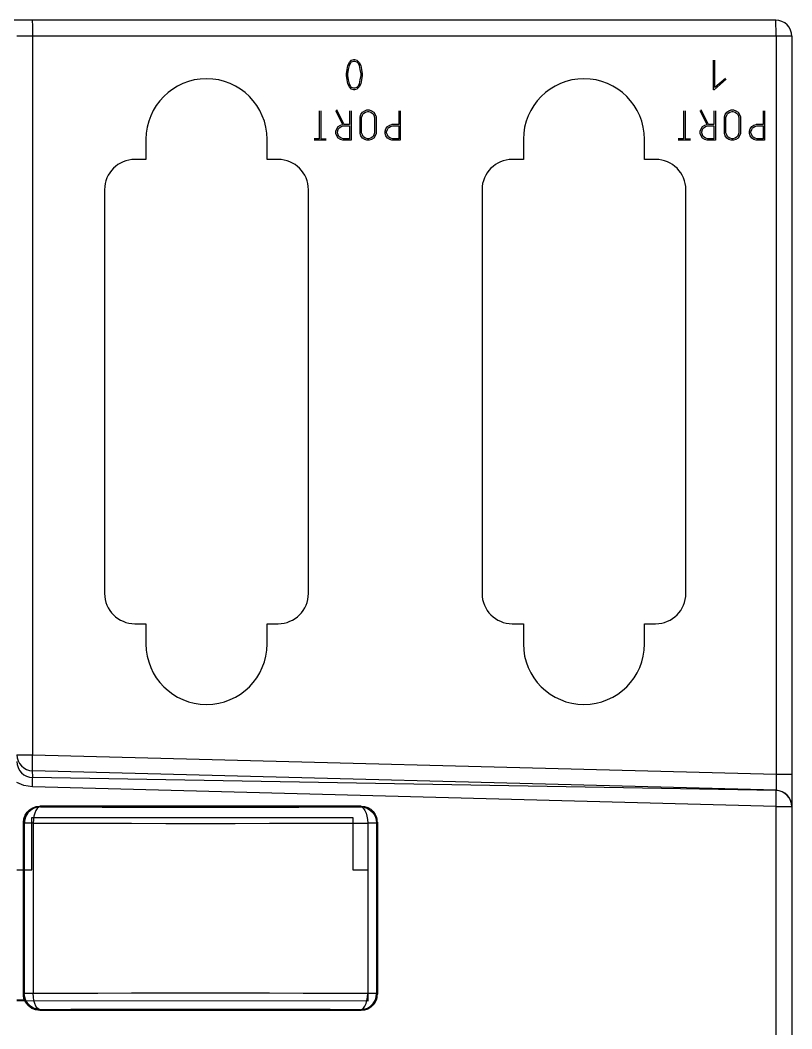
# Model space of a CAD drawing. Header units: inches. Extents: x 9 to 429, y 10 to 307.
# Drawn here: x 229.75 to 261.57, y 152.69 to 194.27 of the extents above; entities that cross this region are included whole.
import ezdxf

# ---------------------------------------------------------------- set-up
doc = ezdxf.new("R2010")
doc.units = ezdxf.units.IN
doc.header["$MEASUREMENT"] = 0
doc.layers.add('0007LEVEL_2', color=7, linetype='Continuous')
doc.layers.add('8_ALL_NOTES_BALLOONS_SYMBOLS_GT', color=7, linetype='Continuous')

msp = doc.modelspace()

# ---------------------------------------------------------------- linework, layer by layer
at = {"color": 7, "linetype": 'Continuous'}
for p, q in [((260.902, 194.271), (227.868, 194.271)), ((261.567, 193.605), (261.567, 128.369)), ((234.94, 189.361), (234.94, 188.529)), ((239.933, 188.529), (239.933, 189.361)), ((250.5, 189.361), (250.5, 188.529)), ((255.493, 188.529), (255.493, 189.361)), ((234.94, 188.529), (234.483, 188.529)), ((240.391, 188.529), (239.933, 188.529)), ((250.5, 188.529), (250.043, 188.529)), ((255.951, 188.529), (255.493, 188.529)), ((233.235, 187.281), (233.235, 170.639)), ((241.639, 170.639), (241.639, 187.281)), ((248.795, 187.281), (248.795, 170.639)), ((257.199, 170.639), (257.199, 187.281)), ((234.483, 169.391), (234.94, 169.391)), ((234.94, 169.391), (234.94, 168.559)), ((239.933, 168.559), (239.933, 169.391)), ((239.933, 169.391), (240.391, 169.391)), ((250.043, 169.391), (250.5, 169.391)), ((250.5, 169.391), (250.5, 168.559)), ((255.493, 168.559), (255.493, 169.391)), ((255.493, 169.391), (255.951, 169.391)), ((260.913, 162.513), (230.269, 163.048)), ((230.239, 159.24), (230.239, 161.403)), ((230.239, 161.403), (243.469, 161.403)), ((243.469, 161.403), (243.469, 159.24)), ((229.615, 159.24), (230.239, 159.24)), ((243.469, 159.24), (244.093, 159.24)), ((244.093, 159.24), (244.093, 153.836)), ((244.093, 153.836), (229.615, 153.843))]:
    msp.add_line(p, q, dxfattribs=at)
for centre, radius, start, end in [((260.902, 193.605), 0.666, 0, 90), ((237.437, 189.361), 2.496, 0, 180), ((252.997, 189.361), 2.496, 0, 180), ((234.483, 187.281), 1.248, 90, 180), ((240.391, 187.281), 1.248, 0, 90), ((250.043, 187.281), 1.248, 90, 180), ((255.951, 187.281), 1.248, 0, 90), ((234.483, 170.639), 1.248, 180, 270), ((240.391, 170.639), 1.248, 270, 0), ((250.043, 170.639), 1.248, 180, 270), ((255.951, 170.639), 1.248, 270, 0), ((237.437, 168.559), 2.496, 180, 0), ((252.997, 168.559), 2.496, 180, 0), ((230.281, 163.713), 0.666, 180, 269), ((260.902, 161.847), 0.666, 0, 89)]:
    msp.add_arc(centre, radius, start, end, dxfattribs=at)
at = {"layer": '0007LEVEL_2', "color": 7, "linetype": 'Continuous'}
for p, q in [((243.263, 192.398), (243.326, 192.523)), ((243.326, 192.523), (243.419, 192.617)), ((243.326, 192.398), (243.388, 192.523)), ((243.388, 192.523), (243.419, 192.554)), ((243.419, 192.617), (243.513, 192.648)), ((243.419, 192.554), (243.513, 192.586)), ((243.513, 192.648), (243.544, 192.648)), ((243.513, 192.586), (243.544, 192.586)), ((243.544, 192.648), (243.638, 192.617)), ((243.544, 192.586), (243.638, 192.554)), ((243.638, 192.617), (243.731, 192.523)), ((243.638, 192.554), (243.669, 192.523)), ((243.669, 192.523), (243.731, 192.398)), ((243.731, 192.523), (243.794, 192.398)), ((258.334, 191.4), (258.334, 192.617)), ((258.397, 191.494), (258.397, 192.617)), ((243.201, 192.055), (243.232, 192.242)), ((243.232, 192.242), (243.263, 192.398)), ((243.263, 192.055), (243.294, 192.242)), ((243.294, 192.242), (243.326, 192.398)), ((243.731, 192.398), (243.762, 192.242)), ((243.762, 192.242), (243.794, 192.055)), ((243.794, 192.398), (243.825, 192.242)), ((243.825, 192.242), (243.856, 192.055)), ((243.201, 191.993), (243.201, 192.055)), ((243.232, 191.806), (243.201, 191.993)), ((243.263, 191.65), (243.232, 191.806)), ((243.263, 191.993), (243.263, 192.055)), ((243.294, 191.806), (243.263, 191.993)), ((243.326, 191.65), (243.294, 191.806)), ((243.762, 191.806), (243.731, 191.65)), ((243.794, 191.993), (243.762, 191.806)), ((243.794, 192.055), (243.794, 191.993)), ((243.825, 191.806), (243.794, 191.65)), ((243.856, 191.993), (243.825, 191.806)), ((243.856, 192.055), (243.856, 191.993)), ((258.865, 191.837), (258.366, 191.4)), ((258.834, 191.868), (258.397, 191.494)), ((243.326, 191.525), (243.263, 191.65)), ((243.388, 191.525), (243.326, 191.65)), ((243.419, 191.431), (243.326, 191.525)), ((243.419, 191.494), (243.388, 191.525)), ((243.513, 191.462), (243.419, 191.494)), ((243.513, 191.4), (243.419, 191.431)), ((243.544, 191.462), (243.513, 191.462)), ((243.544, 191.4), (243.513, 191.4)), ((243.638, 191.494), (243.544, 191.462)), ((243.638, 191.431), (243.544, 191.4)), ((243.669, 191.525), (243.638, 191.494)), ((243.731, 191.525), (243.638, 191.431)), ((243.731, 191.65), (243.669, 191.525)), ((243.794, 191.65), (243.731, 191.525)), ((258.366, 191.4), (258.334, 191.4)), ((242.086, 190.537), (242.086, 189.382)), ((242.148, 190.537), (242.148, 189.382)), ((243.053, 189.975), (242.772, 190.537)), ((243.084, 190.006), (242.804, 190.568)), ((243.334, 190.537), (243.334, 189.975)), ((243.396, 190.537), (243.396, 189.32)), ((243.802, 190.381), (243.865, 190.474)), ((243.865, 190.474), (243.958, 190.537)), ((243.896, 190.412), (243.927, 190.443)), ((243.927, 190.443), (243.989, 190.474)), ((243.958, 190.537), (244.052, 190.568)), ((243.989, 190.474), (244.083, 190.505)), ((244.052, 190.568), (244.145, 190.568)), ((244.083, 190.505), (244.114, 190.505)), ((244.114, 190.505), (244.208, 190.474)), ((244.145, 190.568), (244.239, 190.537)), ((244.208, 190.474), (244.27, 190.443)), ((244.239, 190.537), (244.333, 190.474)), ((244.27, 190.443), (244.301, 190.412)), ((244.333, 190.474), (244.395, 190.381)), ((245.362, 190.537), (245.362, 189.975)), ((245.425, 190.537), (245.425, 189.32)), ((257.105, 190.537), (257.105, 189.382)), ((257.168, 190.537), (257.168, 189.382)), ((258.072, 189.975), (257.792, 190.537)), ((258.104, 190.006), (257.823, 190.568)), ((258.353, 190.537), (258.353, 189.975)), ((258.416, 190.537), (258.416, 189.32)), ((258.821, 190.381), (258.884, 190.474)), ((258.884, 190.474), (258.977, 190.537)), ((258.915, 190.412), (258.946, 190.443)), ((258.946, 190.443), (259.009, 190.474)), ((258.977, 190.537), (259.071, 190.568)), ((259.009, 190.474), (259.102, 190.505)), ((259.071, 190.568), (259.165, 190.568)), ((259.102, 190.505), (259.133, 190.505)), ((259.133, 190.505), (259.227, 190.474)), ((259.165, 190.568), (259.258, 190.537)), ((259.227, 190.474), (259.289, 190.443)), ((259.258, 190.537), (259.352, 190.474)), ((259.289, 190.443), (259.321, 190.412)), ((259.352, 190.474), (259.414, 190.381)), ((260.382, 190.537), (260.382, 189.975)), ((260.444, 190.537), (260.444, 189.32)), ((243.771, 190.287), (243.802, 190.381)), ((243.771, 189.6), (243.771, 190.287)), ((243.833, 190.256), (243.865, 190.349)), ((243.833, 189.632), (243.833, 190.256)), ((243.865, 190.349), (243.896, 190.412)), ((244.301, 190.412), (244.333, 190.349)), ((244.333, 190.349), (244.364, 190.256)), ((244.364, 190.256), (244.364, 189.632)), ((244.395, 190.381), (244.426, 190.287)), ((244.426, 190.287), (244.426, 189.6)), ((258.79, 190.287), (258.821, 190.381)), ((258.79, 189.6), (258.79, 190.287)), ((258.853, 190.256), (258.884, 190.349)), ((258.853, 189.632), (258.853, 190.256)), ((258.884, 190.349), (258.915, 190.412)), ((259.321, 190.412), (259.352, 190.349)), ((259.352, 190.349), (259.383, 190.256)), ((259.383, 190.256), (259.383, 189.632)), ((259.414, 190.381), (259.445, 190.287)), ((259.445, 190.287), (259.445, 189.6)), ((242.772, 189.694), (242.804, 189.788)), ((242.772, 189.6), (242.772, 189.694)), ((242.804, 189.788), (242.866, 189.881)), ((242.835, 189.663), (242.866, 189.757)), ((242.835, 189.632), (242.835, 189.663)), ((242.866, 189.538), (242.835, 189.632)), ((242.866, 189.881), (242.96, 189.944)), ((242.866, 189.757), (242.897, 189.819)), ((242.897, 189.819), (242.928, 189.85)), ((242.928, 189.85), (242.991, 189.881)), ((242.96, 189.944), (243.053, 189.975)), ((242.991, 189.881), (243.084, 189.913)), ((243.116, 189.975), (243.084, 190.006)), ((243.084, 189.913), (243.334, 189.913)), ((243.334, 189.975), (243.116, 189.975)), ((243.334, 189.913), (243.334, 189.382)), ((243.865, 189.538), (243.833, 189.632)), ((244.364, 189.632), (244.333, 189.538)), ((244.801, 189.694), (244.832, 189.788)), ((244.801, 189.6), (244.801, 189.694)), ((244.832, 189.788), (244.894, 189.881)), ((244.863, 189.663), (244.894, 189.757)), ((244.863, 189.632), (244.863, 189.663)), ((244.894, 189.538), (244.863, 189.632)), ((244.894, 189.881), (244.988, 189.944)), ((244.894, 189.757), (244.925, 189.819)), ((244.925, 189.819), (244.957, 189.85)), ((244.957, 189.85), (245.019, 189.881)), ((244.988, 189.944), (245.081, 189.975)), ((245.019, 189.881), (245.113, 189.913)), ((245.362, 189.975), (245.081, 189.975)), ((245.113, 189.913), (245.362, 189.913)), ((245.362, 189.913), (245.362, 189.382)), ((257.792, 189.694), (257.823, 189.788)), ((257.792, 189.6), (257.792, 189.694)), ((257.823, 189.788), (257.885, 189.881)), ((257.854, 189.663), (257.885, 189.757)), ((257.854, 189.632), (257.854, 189.663)), ((257.885, 189.538), (257.854, 189.632)), ((257.885, 189.881), (257.979, 189.944)), ((257.885, 189.757), (257.916, 189.819)), ((257.916, 189.819), (257.948, 189.85)), ((257.948, 189.85), (258.01, 189.881)), ((257.979, 189.944), (258.072, 189.975)), ((258.01, 189.881), (258.104, 189.913)), ((258.135, 189.975), (258.104, 190.006)), ((258.104, 189.913), (258.353, 189.913)), ((258.353, 189.975), (258.135, 189.975)), ((258.353, 189.913), (258.353, 189.382)), ((258.884, 189.538), (258.853, 189.632)), ((259.383, 189.632), (259.352, 189.538)), ((259.82, 189.694), (259.851, 189.788)), ((259.82, 189.6), (259.82, 189.694)), ((259.851, 189.788), (259.913, 189.881)), ((259.882, 189.663), (259.913, 189.757)), ((259.882, 189.632), (259.882, 189.663)), ((259.913, 189.538), (259.882, 189.632)), ((259.913, 189.881), (260.007, 189.944)), ((259.913, 189.757), (259.945, 189.819)), ((259.945, 189.819), (259.976, 189.85)), ((259.976, 189.85), (260.038, 189.881)), ((260.007, 189.944), (260.101, 189.975)), ((260.038, 189.881), (260.132, 189.913)), ((260.382, 189.975), (260.101, 189.975)), ((260.132, 189.913), (260.382, 189.913)), ((260.382, 189.913), (260.382, 189.382)), ((242.086, 189.382), (241.868, 189.382)), ((242.367, 189.32), (241.868, 189.32)), ((242.148, 189.382), (242.367, 189.382)), ((242.804, 189.507), (242.772, 189.6)), ((242.866, 189.413), (242.804, 189.507)), ((242.897, 189.476), (242.866, 189.538)), ((242.96, 189.351), (242.866, 189.413)), ((242.928, 189.444), (242.897, 189.476)), ((242.991, 189.413), (242.928, 189.444)), ((243.053, 189.32), (242.96, 189.351)), ((243.084, 189.382), (242.991, 189.413)), ((243.396, 189.32), (243.053, 189.32)), ((243.334, 189.382), (243.084, 189.382)), ((243.802, 189.507), (243.771, 189.6)), ((243.865, 189.413), (243.802, 189.507)), ((243.896, 189.476), (243.865, 189.538)), ((243.958, 189.351), (243.865, 189.413)), ((243.927, 189.444), (243.896, 189.476)), ((243.989, 189.413), (243.927, 189.444)), ((244.052, 189.32), (243.958, 189.351)), ((244.083, 189.382), (243.989, 189.413)), ((244.145, 189.32), (244.052, 189.32)), ((244.114, 189.382), (244.083, 189.382)), ((244.208, 189.413), (244.114, 189.382)), ((244.239, 189.351), (244.145, 189.32)), ((244.27, 189.444), (244.208, 189.413)), ((244.333, 189.413), (244.239, 189.351)), ((244.301, 189.476), (244.27, 189.444)), ((244.333, 189.538), (244.301, 189.476)), ((244.395, 189.507), (244.333, 189.413)), ((244.426, 189.6), (244.395, 189.507)), ((244.832, 189.507), (244.801, 189.6)), ((244.894, 189.413), (244.832, 189.507)), ((244.925, 189.476), (244.894, 189.538)), ((244.988, 189.351), (244.894, 189.413)), ((244.957, 189.444), (244.925, 189.476)), ((245.019, 189.413), (244.957, 189.444)), ((245.081, 189.32), (244.988, 189.351)), ((245.113, 189.382), (245.019, 189.413)), ((245.425, 189.32), (245.081, 189.32)), ((245.362, 189.382), (245.113, 189.382)), ((257.105, 189.382), (256.887, 189.382)), ((257.386, 189.32), (256.887, 189.32)), ((257.168, 189.382), (257.386, 189.382)), ((257.823, 189.507), (257.792, 189.6)), ((257.885, 189.413), (257.823, 189.507)), ((257.916, 189.476), (257.885, 189.538)), ((257.979, 189.351), (257.885, 189.413)), ((257.948, 189.444), (257.916, 189.476)), ((258.01, 189.413), (257.948, 189.444)), ((258.072, 189.32), (257.979, 189.351)), ((258.104, 189.382), (258.01, 189.413)), ((258.416, 189.32), (258.072, 189.32)), ((258.353, 189.382), (258.104, 189.382)), ((258.821, 189.507), (258.79, 189.6)), ((258.884, 189.413), (258.821, 189.507)), ((258.915, 189.476), (258.884, 189.538)), ((258.977, 189.351), (258.884, 189.413)), ((258.946, 189.444), (258.915, 189.476)), ((259.009, 189.413), (258.946, 189.444)), ((259.071, 189.32), (258.977, 189.351)), ((259.102, 189.382), (259.009, 189.413)), ((259.165, 189.32), (259.071, 189.32)), ((259.133, 189.382), (259.102, 189.382)), ((259.227, 189.413), (259.133, 189.382)), ((259.258, 189.351), (259.165, 189.32)), ((259.289, 189.444), (259.227, 189.413)), ((259.352, 189.413), (259.258, 189.351)), ((259.321, 189.476), (259.289, 189.444)), ((259.352, 189.538), (259.321, 189.476)), ((259.414, 189.507), (259.352, 189.413)), ((259.445, 189.6), (259.414, 189.507)), ((259.851, 189.507), (259.82, 189.6)), ((259.913, 189.413), (259.851, 189.507)), ((259.945, 189.476), (259.913, 189.538)), ((260.007, 189.351), (259.913, 189.413)), ((259.976, 189.444), (259.945, 189.476)), ((260.038, 189.413), (259.976, 189.444)), ((260.101, 189.32), (260.007, 189.351)), ((260.132, 189.382), (260.038, 189.413)), ((260.444, 189.32), (260.101, 189.32)), ((260.382, 189.382), (260.132, 189.382))]:
    msp.add_line(p, q, dxfattribs=at)
at = {"layer": '8_ALL_NOTES_BALLOONS_SYMBOLS_GT', "color": 7, "linetype": 'Continuous'}
for p, q in [((230.246, 194.271), (230.252, 194.22)), ((230.252, 194.22), (230.258, 194.076)), ((260.908, 194.22), (260.902, 194.271)), ((260.914, 194.076), (260.908, 194.22)), ((230.258, 194.076), (230.262, 193.86)), ((230.262, 193.86), (230.263, 193.605)), ((260.918, 193.86), (260.914, 194.076)), ((260.919, 193.605), (260.918, 193.86)), ((261.567, 193.605), (229.615, 193.605)), ((230.263, 193.605), (230.263, 163.99)), ((260.919, 193.605), (260.919, 163.188)), ((261.567, 193.605), (261.567, 121.712)), ((229.615, 163.99), (230.263, 163.99)), ((230.258, 163.736), (230.263, 163.99)), ((230.263, 163.99), (260.919, 163.188)), ((230.256, 163.52), (230.258, 163.736)), ((230.258, 163.376), (230.256, 163.52)), ((230.269, 163.274), (230.258, 163.376)), ((260.919, 162.522), (230.263, 163.325)), ((230.27, 163.13), (230.269, 163.274)), ((230.269, 162.914), (230.27, 163.13)), ((260.919, 163.188), (260.924, 162.981)), ((260.919, 163.188), (261.567, 163.188)), ((229.907, 162.718), (229.615, 162.847)), ((230.263, 162.659), (229.907, 162.718)), ((230.263, 162.659), (230.269, 162.914)), ((260.919, 161.857), (230.263, 162.659)), ((260.924, 162.981), (260.926, 162.796)), ((260.926, 162.65), (260.924, 162.555)), ((260.926, 162.796), (260.926, 162.65)), ((260.924, 162.555), (260.919, 162.522)), ((260.924, 162.471), (260.919, 162.522)), ((260.926, 162.327), (260.924, 162.471)), ((260.924, 162.111), (260.926, 162.327)), ((230.145, 161.724), (230.27, 161.803)), ((230.3, 161.774), (230.174, 161.694)), ((230.27, 161.803), (230.411, 161.852)), ((230.441, 161.823), (230.3, 161.774)), ((230.461, 161.772), (230.405, 161.693)), ((230.411, 161.852), (230.559, 161.869)), ((230.589, 161.84), (230.441, 161.823)), ((230.523, 161.822), (230.461, 161.772)), ((230.589, 161.84), (230.523, 161.822)), ((243.815, 161.869), (230.559, 161.869)), ((230.559, 161.869), (230.589, 161.84)), ((230.589, 161.84), (231.839, 161.835)), ((231.839, 161.835), (233.136, 161.831)), ((233.136, 161.831), (234.467, 161.828)), ((234.467, 161.828), (235.821, 161.827)), ((235.821, 161.827), (237.187, 161.826)), ((237.187, 161.826), (238.553, 161.827)), ((238.553, 161.827), (239.907, 161.828)), ((239.907, 161.828), (241.238, 161.831)), ((241.238, 161.831), (242.535, 161.835)), ((242.535, 161.835), (243.785, 161.84)), ((243.785, 161.84), (243.815, 161.869)), ((243.785, 161.84), (243.933, 161.823)), ((243.785, 161.84), (243.851, 161.822)), ((243.815, 161.869), (243.955, 161.854)), ((243.851, 161.822), (243.913, 161.772)), ((243.913, 161.772), (243.969, 161.692)), ((243.933, 161.823), (244.074, 161.774)), ((243.955, 161.854), (244.089, 161.81)), ((244.074, 161.774), (244.2, 161.694)), ((244.089, 161.81), (244.21, 161.739)), ((260.919, 161.857), (260.924, 162.111)), ((260.919, 128.369), (260.919, 161.857)), ((260.919, 161.857), (261.567, 161.857)), ((229.894, 161.203), (229.91, 161.351)), ((229.91, 161.351), (229.96, 161.492)), ((229.989, 161.463), (229.94, 161.322)), ((229.96, 161.492), (230.039, 161.618)), ((230.068, 161.589), (229.989, 161.463)), ((230.039, 161.618), (230.145, 161.724)), ((230.174, 161.694), (230.068, 161.589)), ((230.322, 161.462), (230.3, 161.321)), ((230.358, 161.587), (230.322, 161.462)), ((230.405, 161.693), (230.358, 161.587)), ((243.969, 161.692), (244.016, 161.587)), ((244.016, 161.587), (244.052, 161.461)), ((244.052, 161.461), (244.074, 161.321)), ((244.2, 161.694), (244.306, 161.589)), ((244.21, 161.739), (244.314, 161.643)), ((244.306, 161.589), (244.385, 161.462)), ((244.314, 161.643), (244.395, 161.529)), ((244.385, 161.462), (244.434, 161.322)), ((244.395, 161.529), (244.451, 161.399)), ((244.467, 161.335), (244.451, 161.399)), ((244.477, 161.269), (244.467, 161.335)), ((229.894, 154.114), (229.894, 161.203)), ((229.894, 161.203), (229.923, 161.174)), ((229.94, 161.322), (229.923, 161.174)), ((229.923, 161.174), (229.923, 154.143)), ((230.292, 161.174), (229.923, 161.174)), ((230.3, 161.321), (230.292, 161.174)), ((230.292, 161.174), (230.292, 154.143)), ((230.292, 161.174), (231.599, 161.169)), ((231.599, 161.169), (232.954, 161.165)), ((232.954, 161.165), (234.345, 161.163)), ((234.345, 161.163), (235.76, 161.161)), ((235.76, 161.161), (237.187, 161.16)), ((237.187, 161.16), (238.614, 161.161)), ((238.614, 161.161), (240.029, 161.163)), ((240.029, 161.163), (241.42, 161.165)), ((241.42, 161.165), (242.775, 161.169)), ((242.775, 161.169), (244.082, 161.174)), ((244.074, 161.321), (244.082, 161.174)), ((244.082, 161.174), (244.082, 154.143)), ((244.451, 161.174), (244.082, 161.174)), ((244.434, 161.322), (244.451, 161.174)), ((244.451, 161.174), (244.48, 161.203)), ((244.451, 161.174), (244.451, 154.143)), ((244.48, 161.203), (244.477, 161.269)), ((244.48, 161.203), (244.48, 154.114)), ((229.615, 159.24), (229.894, 159.24)), ((229.923, 153.872), (229.615, 153.873)), ((229.923, 154.143), (229.894, 154.114)), ((229.894, 154.08), (229.894, 154.114)), ((229.895, 154.065), (229.894, 154.08)), ((229.895, 154.052), (229.895, 154.065)), ((229.896, 154.042), (229.895, 154.052)), ((229.896, 154.033), (229.896, 154.042)), ((229.897, 154.025), (229.896, 154.033)), ((229.897, 154.018), (229.897, 154.025)), ((229.898, 154.004), (229.897, 154.018)), ((229.899, 153.992), (229.898, 154.004)), ((229.9, 153.981), (229.899, 153.992)), ((229.901, 153.97), (229.9, 153.981)), ((229.902, 153.96), (229.901, 153.97)), ((229.903, 153.951), (229.902, 153.96)), ((229.904, 153.942), (229.903, 153.951)), ((229.905, 153.93), (229.904, 153.942)), ((229.923, 153.918), (229.905, 153.93)), ((230.292, 154.143), (229.923, 154.143)), ((229.94, 153.995), (229.923, 154.143)), ((229.993, 153.765), (229.923, 153.918)), ((229.989, 153.855), (229.94, 153.995)), ((230.068, 153.728), (229.989, 153.855)), ((231.599, 154.148), (230.292, 154.143)), ((230.3, 153.996), (230.292, 154.143)), ((230.322, 153.856), (230.3, 153.996)), ((230.358, 153.73), (230.322, 153.856)), ((232.954, 154.152), (231.599, 154.148)), ((234.345, 154.155), (232.954, 154.152)), ((235.76, 154.156), (234.345, 154.155)), ((237.187, 154.157), (235.76, 154.156)), ((238.614, 154.156), (237.187, 154.157)), ((240.029, 154.155), (238.614, 154.156)), ((241.42, 154.152), (240.029, 154.155)), ((242.775, 154.148), (241.42, 154.152)), ((244.082, 154.143), (242.775, 154.148)), ((244.016, 153.73), (244.051, 153.856)), ((244.051, 153.856), (244.074, 153.996)), ((244.074, 153.996), (244.082, 154.143)), ((244.451, 154.143), (244.082, 154.143)), ((244.306, 153.728), (244.385, 153.854)), ((244.385, 153.854), (244.434, 153.995)), ((244.451, 153.918), (244.395, 153.789)), ((244.434, 153.995), (244.451, 154.143)), ((244.48, 154.114), (244.451, 154.143)), ((244.451, 153.918), (244.467, 153.982)), ((244.467, 153.982), (244.477, 154.048)), ((244.477, 154.048), (244.48, 154.114)), ((230.1, 153.633), (229.993, 153.765)), ((230.174, 153.623), (230.068, 153.728)), ((230.234, 153.533), (230.1, 153.633)), ((230.3, 153.544), (230.174, 153.623)), ((230.392, 153.47), (230.234, 153.533)), ((230.441, 153.494), (230.3, 153.544)), ((230.405, 153.625), (230.358, 153.73)), ((230.559, 153.448), (230.392, 153.47)), ((230.461, 153.545), (230.405, 153.625)), ((230.589, 153.478), (230.441, 153.494)), ((230.523, 153.495), (230.461, 153.545)), ((230.589, 153.478), (230.523, 153.495)), ((230.589, 153.478), (230.559, 153.448)), ((243.815, 153.448), (230.559, 153.448)), ((231.839, 153.482), (230.589, 153.478)), ((233.136, 153.486), (231.839, 153.482)), ((234.467, 153.489), (233.136, 153.486)), ((235.821, 153.491), (234.467, 153.489)), ((237.187, 153.491), (235.821, 153.491)), ((238.553, 153.491), (237.187, 153.491)), ((239.907, 153.489), (238.553, 153.491)), ((241.238, 153.486), (239.907, 153.489)), ((242.535, 153.482), (241.238, 153.486)), ((243.785, 153.478), (242.535, 153.482)), ((243.785, 153.478), (243.851, 153.495)), ((243.785, 153.478), (243.933, 153.494)), ((243.815, 153.448), (243.785, 153.478)), ((243.955, 153.463), (243.815, 153.448)), ((243.851, 153.495), (243.913, 153.545)), ((243.913, 153.545), (243.969, 153.624)), ((243.933, 153.494), (244.074, 153.544)), ((244.089, 153.507), (243.955, 153.463)), ((243.969, 153.624), (244.016, 153.73)), ((244.074, 153.544), (244.2, 153.623)), ((244.21, 153.578), (244.089, 153.507)), ((244.2, 153.623), (244.306, 153.728)), ((244.314, 153.674), (244.21, 153.578)), ((244.395, 153.789), (244.314, 153.674))]:
    msp.add_line(p, q, dxfattribs=at)
for centre, start, end in [((260.902, 193.605), 0, 90), ((230.281, 163.99), 180, 268.5), ((260.902, 161.857), 0, 88.5)]:
    msp.add_arc(centre, 0.666, start, end, dxfattribs=at)

doc.saveas('drawing.dxf')
